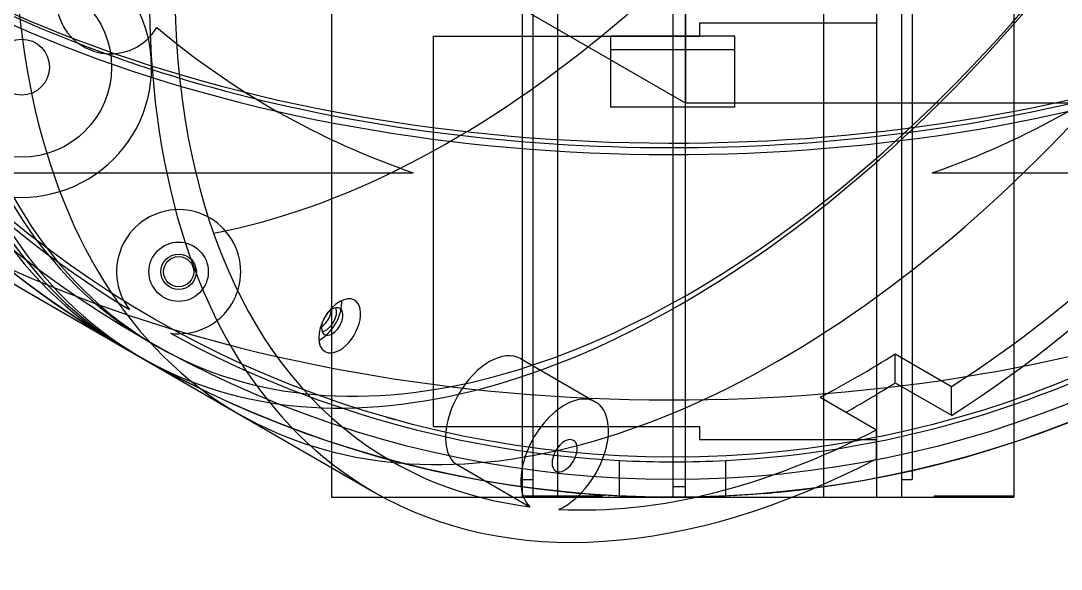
# Model space of a CAD drawing. Header units: millimetres. Extents: x 183.8 to 236.3, y 123.2 to 173.9.
# Drawn here: x 195.68 to 218.53, y 123.17 to 135.21 of the extents above; entities that cross this region are included whole.
import ezdxf

# ---------------------------------------------------------------- set-up
doc = ezdxf.new("R2010")
doc.units = ezdxf.units.MM
for name, color, linetype in [('V_08_Drums_Az_Drum_1', 7, 'CONTINUOUS'), ('V_08_Drums_Az_Drum_3', 7, 'CONTINUOUS'), ('V_08_Drums_El_Pod_Cover_L_0', 7, 'CONTINUOUS'), ('V_08_Drums_El_Pod_Cover_L_1', 7, 'CONTINUOUS'), ('V_08_Drums_El_Pod_Cover_L_2', 7, 'CONTINUOUS'), ('V_08_Drums_El_Pod_Cover_L_3', 7, 'CONTINUOUS'), ('V_08_Drums_El_Pod_Cover_R_0', 7, 'CONTINUOUS'), ('V_08_Drums_El_Pod_Cover_R_1', 7, 'CONTINUOUS'), ('V_08_Drums_El_Pod_Cover_R_2', 7, 'CONTINUOUS'), ('V_08_Drums_El_Pod_Cover_R_3', 7, 'CONTINUOUS'), ('V_08_Drums_El_Pod_Ring_L_0', 7, 'CONTINUOUS'), ('V_08_Drums_El_Pod_Ring_L_1', 7, 'CONTINUOUS'), ('V_08_Drums_El_Pod_Ring_L_2', 7, 'CONTINUOUS'), ('V_08_Drums_El_Pod_Ring_L_3', 7, 'CONTINUOUS'), ('V_08_Drums_El_Pod_Ring_R_0', 7, 'CONTINUOUS'), ('V_08_Drums_El_Pod_Ring_R_1', 7, 'CONTINUOUS'), ('V_08_Drums_El_Pod_Ring_R_2', 7, 'CONTINUOUS'), ('V_08_Drums_El_Pod_Ring_R_3', 7, 'CONTINUOUS'), ('V_08_Drums_Yoke_Plate_1', 7, 'CONTINUOUS'), ('V_08_Drums_Yoke_Plate_3', 7, 'CONTINUOUS')]:
    doc.layers.add(name, color=color, linetype=linetype)

msp = doc.modelspace()

# ---------------------------------------------------------------- linework, layer by layer
at = {"layer": 'V_08_Drums_Az_Drum_1'}
for centre, radius in [((210, 148.5), 23.75), ((210, 148.5), 22.87), ((195.694, 134.194), 1.979), ((195.694, 134.194), 0.616)]:
    msp.add_circle(centre, radius, dxfattribs=at)
for start, end in [(0, -159.1293), (-110.8707, 0)]:
    msp.add_arc((195.694, 134.194), 2.859, start, end, dxfattribs=at)
for points, degree in [([(203.718, 126.509), (203.814, 126.482), (203.896, 126.459)], 2), ([(203.373, 125.693), (203.427, 125.678)], 1), ([(203.373, 125.693), (203.488, 125.66), (203.601, 125.628), (203.665, 125.61)], 3), ([(203.665, 125.61), (203.676, 125.607)], 1), ([(203.896, 125.548), (204.108, 125.492), (204.195, 125.47)], 2), ([(204.262, 125.454), (204.281, 125.449), (204.287, 125.447)], 2), ([(207.635, 124.868), (207.758, 124.856), (207.882, 124.844), (207.965, 124.837)], 3), ([(207.965, 124.837), (207.985, 124.836), (208.001, 124.834)], 2), ([(208.17, 124.821), (208.385, 124.804), (208.498, 124.798)], 2), ([(208.59, 124.792), (208.605, 124.791), (208.611, 124.791)], 2), ([(211.339, 124.788), (211.359, 124.789)], 1), ([(212.011, 124.835), (212.118, 124.844), (212.284, 124.859), (212.45, 124.877)], 3), ([(212.011, 124.835), (212.043, 124.838)], 1), ([(212.066, 124.84), (212.104, 124.843)], 1), ([(212.161, 124.849), (212.199, 124.852)], 1), ([(212.45, 124.877), (212.582, 124.89), (212.709, 124.905)], 2), ([(212.709, 124.905), (212.841, 124.92), (212.953, 124.934)], 2)]:
    msp.add_open_spline(points, degree=degree, dxfattribs=at)
at = {"layer": 'V_08_Drums_Az_Drum_3'}
for centre, major_axis, start_param in [((210, 146.238), (23.75, 0), 3.141593), ((210, 145.986), (23.75, 0), 3.141593), ((210, 140.6), (23.75, 0), 3.141593), ((210, 145.986), (23.486, 0), 3.785378)]:
    msp.add_ellipse(centre, major_axis=major_axis, ratio=0.57735, start_param=start_param, end_param=5.497787, dxfattribs=at)
at = {"layer": 'V_08_Drums_El_Pod_Cover_L_0'}
for p, q in [((206.691, 125.139), (206.924, 125.139)), ((206.924, 124.75), (207.469, 124.75))]:
    msp.add_line(p, q, dxfattribs=at)
for points in [[(206.924, 172.25), (206.924, 171.655), (206.924, 169.898), (206.924, 167.068), (206.924, 163.308), (206.924, 158.805), (206.924, 153.785), (206.924, 148.5), (206.924, 143.215), (206.924, 138.195), (206.924, 133.692), (206.924, 129.932), (206.924, 127.102), (206.924, 125.345), (206.924, 124.75)], [(207.469, 172.25), (207.469, 171.655), (207.469, 169.898), (207.469, 167.068), (207.469, 163.308), (207.469, 158.805), (207.469, 153.785), (207.469, 148.5), (207.469, 143.215), (207.469, 138.195), (207.469, 133.692), (207.469, 129.932), (207.469, 127.102), (207.469, 125.345), (207.469, 124.75)], [(206.691, 171.861), (206.691, 171.275), (206.691, 169.547), (206.691, 166.764), (206.691, 163.065), (206.691, 158.636), (206.691, 153.698), (206.691, 148.5), (206.691, 143.302), (206.691, 138.364), (206.691, 133.935), (206.691, 130.236), (206.691, 127.453), (206.691, 125.725), (206.691, 125.139)]]:
    msp.add_open_spline(points, degree=1, dxfattribs=at)
at = {"layer": 'V_08_Drums_El_Pod_Cover_L_1'}
for p, q in [((206.691, 125.139), (206.924, 125.139)), ((206.924, 124.75), (207.469, 124.75))]:
    msp.add_line(p, q, dxfattribs=at)
for points in [[(206.691, 148.5), (206.691, 145.884), (206.691, 143.302), (206.691, 140.784), (206.691, 138.364), (206.691, 136.071), (206.691, 133.935), (206.691, 131.982), (206.691, 130.236), (206.691, 128.72), (206.691, 127.453), (206.691, 126.45), (206.691, 125.725), (206.691, 125.286), (206.691, 125.139)], [(206.924, 148.5), (206.924, 145.841), (206.924, 143.215), (206.924, 140.656), (206.924, 138.195), (206.924, 135.864), (206.924, 133.692), (206.924, 131.706), (206.924, 129.932), (206.924, 128.39), (206.924, 127.102), (206.924, 126.083), (206.924, 125.345), (206.924, 124.899), (206.924, 124.75)], [(207.469, 148.5), (207.469, 145.841), (207.469, 143.215), (207.469, 140.656), (207.469, 138.195), (207.469, 135.864), (207.469, 133.692), (207.469, 131.706), (207.469, 129.932), (207.469, 128.39), (207.469, 127.102), (207.469, 126.083), (207.469, 125.345), (207.469, 124.899), (207.469, 124.75)]]:
    msp.add_open_spline(points, degree=1, dxfattribs=at)
at = {"layer": 'V_08_Drums_El_Pod_Cover_L_2'}
for centre, radius in [((210, 148.5), 23.75), ((199.147, 129.702), 0.331)]:
    msp.add_circle(centre, radius, dxfattribs=at)
at = {"layer": 'V_08_Drums_El_Pod_Cover_L_3'}
msp.add_line((197.932, 128.043), (198.318, 127.821), dxfattribs=at)
for centre, major_axis, start_param, end_param in [((210.193, 148.389), (-11.875, -20.568), 0, 3.141593), ((209.807, 148.611), (-11.875, -20.568), 3.926991, 0), ((210.193, 148.389), (-11.875, -20.568), 3.926991, 0), ((202.382, 128.688), (-0.165, -0.287), 0.424413, 2.71718), ((202.519, 128.61), (-0.165, -0.287), 0, 3.141593), ((202.519, 128.61), (-0.165, -0.287), 3.141593, 3.926991), ((202.519, 128.61), (-0.165, -0.287), 3.926991, 0)]:
    msp.add_ellipse(centre, major_axis=major_axis, ratio=0.57735, start_param=start_param, end_param=end_param, dxfattribs=at)
at = {"layer": 'V_08_Drums_El_Pod_Cover_R_0'}
for p, q in [((210.584, 135.165), (214.477, 135.165)), ((210.584, 135.165), (210.584, 134.873)), ((204.744, 134.873), (210.584, 134.873)), ((204.744, 126.307), (204.744, 134.873)), ((204.744, 126.307), (210.584, 126.307)), ((210.584, 126.307), (210.584, 126.015)), ((210.584, 126.015), (214.477, 126.015)), ((215.023, 125.139), (215.256, 125.139)), ((214.477, 124.75), (215.023, 124.75))]:
    msp.add_line(p, q, dxfattribs=at)
for points in [[(214.477, 172.25), (214.477, 171.655), (214.477, 169.898), (214.477, 167.068), (214.477, 163.308), (214.477, 158.805), (214.477, 153.785), (214.477, 148.5), (214.477, 143.215), (214.477, 138.195), (214.477, 133.692), (214.477, 129.932), (214.477, 127.102), (214.477, 125.345), (214.477, 124.75)], [(215.023, 172.25), (215.023, 171.655), (215.023, 169.898), (215.023, 167.068), (215.023, 163.308), (215.023, 158.805), (215.023, 153.785), (215.023, 148.5), (215.023, 143.215), (215.023, 138.195), (215.023, 133.692), (215.023, 129.932), (215.023, 127.102), (215.023, 125.345), (215.023, 124.75)], [(215.256, 171.861), (215.256, 171.275), (215.256, 169.547), (215.256, 166.764), (215.256, 163.065), (215.256, 158.636), (215.256, 153.698), (215.256, 148.5), (215.256, 143.302), (215.256, 138.364), (215.256, 133.935), (215.256, 130.236), (215.256, 127.453), (215.256, 125.725), (215.256, 125.139)]]:
    msp.add_open_spline(points, degree=1, dxfattribs=at)
at = {"layer": 'V_08_Drums_El_Pod_Cover_R_1'}
for p, q in [((215.023, 125.139), (215.256, 125.139)), ((214.477, 124.75), (215.023, 124.75))]:
    msp.add_line(p, q, dxfattribs=at)
for points in [[(214.477, 148.5), (214.477, 145.841), (214.477, 143.215), (214.477, 140.656), (214.477, 138.195), (214.477, 135.864), (214.477, 133.692), (214.477, 131.706), (214.477, 129.932), (214.477, 128.39), (214.477, 127.102), (214.477, 126.083), (214.477, 125.345), (214.477, 124.899), (214.477, 124.75)], [(215.023, 148.5), (215.023, 145.841), (215.023, 143.215), (215.023, 140.656), (215.023, 138.195), (215.023, 135.864), (215.023, 133.692), (215.023, 131.706), (215.023, 129.932), (215.023, 128.39), (215.023, 127.102), (215.023, 126.083), (215.023, 125.345), (215.023, 124.899), (215.023, 124.75)], [(215.256, 148.5), (215.256, 145.884), (215.256, 143.302), (215.256, 140.784), (215.256, 138.364), (215.256, 136.071), (215.256, 133.935), (215.256, 131.982), (215.256, 130.236), (215.256, 128.72), (215.256, 127.453), (215.256, 126.45), (215.256, 125.725), (215.256, 125.286), (215.256, 125.139)]]:
    msp.add_open_spline(points, degree=1, dxfattribs=at)
at = {"layer": 'V_08_Drums_El_Pod_Cover_R_2'}
for p, q in [((211.363, 134.873), (208.637, 134.873)), ((208.637, 133.316), (208.637, 134.873)), ((211.363, 133.316), (211.363, 134.873)), ((208.637, 134.581), (211.363, 134.581)), ((211.363, 133.316), (208.637, 133.316))]:
    msp.add_line(p, q, dxfattribs=at)
for centre, radius in [((210, 148.5), 23.75), ((210, 148.5), 23.361), ((199.147, 129.702), 0.652), ((199.147, 129.702), 0.331)]:
    msp.add_circle(centre, radius, dxfattribs=at)
at = {"layer": 'V_08_Drums_El_Pod_Cover_R_3'}
for p, q in [((197.932, 128.043), (198.318, 127.821)), ((198.512, 128.158), (198.678, 128.062))]:
    msp.add_line(p, q, dxfattribs=at)
for centre, major_axis, start_param, end_param in [((210.193, 148.389), (-11.875, -20.568), 0, 3.141593), ((210.358, 148.293), (-11.68, -20.231), 0, 3.141593), ((209.807, 148.611), (-11.875, -20.568), 3.926991, 0), ((210.193, 148.389), (-11.875, -20.568), 3.926991, 0), ((210.193, 148.389), (-11.68, -20.231), 3.926991, 0), ((210.358, 148.293), (-11.68, -20.231), 3.926991, 0), ((202.684, 128.514), (0.326, 0.565), 0, -3.141593), ((202.269, 128.753), (0.326, 0.565), -2.356194, -0.68845), ((202.269, 128.753), (0.165, 0.287), -2.356194, -0.742688), ((202.684, 128.514), (0.326, 0.565), -2.356194, 0), ((202.269, 128.753), (0.165, 0.287), -2.398905, -2.356194), ((202.269, 128.753), (0.326, 0.565), -2.453143, -2.356194), ((202.684, 128.514), (0.326, 0.565), -3.141593, -2.356194)]:
    msp.add_ellipse(centre, major_axis=major_axis, ratio=0.57735, start_param=start_param, end_param=end_param, dxfattribs=at)
at = {"layer": 'V_08_Drums_El_Pod_Ring_L_0'}
for p, q in [((206.691, 124.779), (208.443, 124.779)), ((210, 124.984), (210.273, 124.984)), ((208.443, 124.75), (210, 124.75)), ((210.273, 124.75), (213.309, 124.75))]:
    msp.add_line(p, q, dxfattribs=at)
for points, degree in [([(206.691, 172.25), (206.691, 171.673), (206.691, 169.97), (206.691, 167.224), (206.691, 163.567), (206.691, 159.179), (206.691, 154.272), (206.691, 149.084), (206.691, 143.868), (206.691, 138.877), (206.691, 134.354), (206.691, 130.518), (206.691, 127.555), (206.691, 125.611), (206.691, 124.779)], 1), ([(210, 172.25), (210, 171.655), (210, 169.898), (210, 167.068), (210, 163.308), (210, 158.805), (210, 153.785), (210, 148.5), (210, 143.215), (210, 138.195), (210, 133.692), (210, 129.932), (210, 127.102), (210, 125.345), (210, 124.75)], 1), ([(210.273, 172.25), (210.273, 171.655), (210.273, 169.898), (210.273, 167.068), (210.273, 163.308), (210.273, 158.805), (210.273, 153.785), (210.273, 148.5), (210.273, 143.215), (210.273, 138.195), (210.273, 133.692), (210.273, 129.932), (210.273, 127.102), (210.273, 125.345), (210.273, 124.75)], 1), ([(213.309, 172.25), (213.309, 171.655), (213.309, 169.898), (213.309, 167.068), (213.309, 163.308), (213.309, 158.805), (213.309, 153.785), (213.309, 148.5), (213.309, 143.215), (213.309, 138.195), (213.309, 133.692), (213.309, 129.932), (213.309, 127.102), (213.309, 125.345), (213.309, 124.75)], 1), ([(208.443, 124.779), (208.443, 124.75), (208.443, 124.75)], 2)]:
    msp.add_open_spline(points, degree=degree, dxfattribs=at)
at = {"layer": 'V_08_Drums_El_Pod_Ring_L_1'}
for p, q in [((210, 124.984), (210.273, 124.984)), ((206.691, 124.75), (210, 124.75)), ((210.273, 124.75), (213.309, 124.75))]:
    msp.add_line(p, q, dxfattribs=at)
for points in [[(206.691, 148.5), (206.691, 145.841), (206.691, 143.215), (206.691, 140.656), (206.691, 138.195), (206.691, 135.864), (206.691, 133.692), (206.691, 131.706), (206.691, 129.932), (206.691, 128.39), (206.691, 127.102), (206.691, 126.083), (206.691, 125.345), (206.691, 124.899), (206.691, 124.75)], [(210, 148.5), (210, 145.841), (210, 143.215), (210, 140.656), (210, 138.195), (210, 135.864), (210, 133.692), (210, 131.706), (210, 129.932), (210, 128.39), (210, 127.102), (210, 126.083), (210, 125.345), (210, 124.899), (210, 124.75)], [(210.273, 148.5), (210.273, 145.841), (210.273, 143.215), (210.273, 140.656), (210.273, 138.195), (210.273, 135.864), (210.273, 133.692), (210.273, 131.706), (210.273, 129.932), (210.273, 128.39), (210.273, 127.102), (210.273, 126.083), (210.273, 125.345), (210.273, 124.899), (210.273, 124.75)], [(213.309, 148.5), (213.309, 145.841), (213.309, 143.215), (213.309, 140.656), (213.309, 138.195), (213.309, 135.864), (213.309, 133.692), (213.309, 131.706), (213.309, 129.932), (213.309, 128.39), (213.309, 127.102), (213.309, 126.083), (213.309, 125.345), (213.309, 124.899), (213.309, 124.75)]]:
    msp.add_open_spline(points, degree=1, dxfattribs=at)
at = {"layer": 'V_08_Drums_El_Pod_Ring_L_2'}
msp.add_circle((210, 148.5), 23.75, dxfattribs=at)
at = {"layer": 'V_08_Drums_El_Pod_Ring_L_3'}
for p, q in [((195.785, 129.283), (198.125, 127.932)), ((198.318, 127.821), (200.465, 126.581))]:
    msp.add_line(p, q, dxfattribs=at)
for centre, start_param, end_param in [((207.66, 149.851), 3.926991, 0), ((210, 148.5), 3.926991, 0), ((210.193, 148.389), 3.926991, 0), ((212.34, 147.149), 0, 3.141593), ((212.34, 147.149), 3.926991, 0), ((210, 148.5), 0, 0.008114)]:
    msp.add_ellipse(centre, major_axis=(-11.875, -20.568), ratio=0.57735, start_param=start_param, end_param=end_param, dxfattribs=at)
at = {"layer": 'V_08_Drums_El_Pod_Ring_R_0'}
for p, q in [((210, 124.984), (210.273, 124.984)), ((215.743, 124.779), (217.495, 124.779)), ((202.505, 124.75), (210, 124.75)), ((210.273, 124.75), (215.743, 124.75))]:
    msp.add_line(p, q, dxfattribs=at)
for points, degree in [([(202.505, 172.25), (202.505, 171.655), (202.505, 169.898), (202.505, 167.068), (202.505, 163.308), (202.505, 158.805), (202.505, 153.785), (202.505, 148.5), (202.505, 143.215), (202.505, 138.195), (202.505, 133.692), (202.505, 129.932), (202.505, 127.102), (202.505, 125.345), (202.505, 124.75)], 1), ([(210, 172.25), (210, 171.655), (210, 169.898), (210, 167.068), (210, 163.308), (210, 158.805), (210, 153.785), (210, 148.5), (210, 143.215), (210, 138.195), (210, 133.692), (210, 129.932), (210, 127.102), (210, 125.345), (210, 124.75)], 1), ([(210.273, 172.25), (210.273, 171.655), (210.273, 169.898), (210.273, 167.068), (210.273, 163.308), (210.273, 158.805), (210.273, 153.785), (210.273, 148.5), (210.273, 143.215), (210.273, 138.195), (210.273, 133.692), (210.273, 129.932), (210.273, 127.102), (210.273, 125.345), (210.273, 124.75)], 1), ([(217.495, 172.25), (217.495, 171.673), (217.495, 169.97), (217.495, 167.224), (217.495, 163.567), (217.495, 159.179), (217.495, 154.272), (217.495, 149.084), (217.495, 143.868), (217.495, 138.877), (217.495, 134.354), (217.495, 130.518), (217.495, 127.555), (217.495, 125.611), (217.495, 124.779)], 1), ([(215.743, 124.779), (215.743, 124.75), (215.743, 124.75)], 2)]:
    msp.add_open_spline(points, degree=degree, dxfattribs=at)
at = {"layer": 'V_08_Drums_El_Pod_Ring_R_1'}
for p, q in [((210, 124.984), (210.273, 124.984)), ((202.505, 124.75), (210, 124.75)), ((210.273, 124.75), (217.495, 124.75))]:
    msp.add_line(p, q, dxfattribs=at)
for points in [[(202.505, 148.5), (202.505, 145.841), (202.505, 143.215), (202.505, 140.656), (202.505, 138.195), (202.505, 135.864), (202.505, 133.692), (202.505, 131.706), (202.505, 129.932), (202.505, 128.39), (202.505, 127.102), (202.505, 126.083), (202.505, 125.345), (202.505, 124.899), (202.505, 124.75)], [(210, 148.5), (210, 145.841), (210, 143.215), (210, 140.656), (210, 138.195), (210, 135.864), (210, 133.692), (210, 131.706), (210, 129.932), (210, 128.39), (210, 127.102), (210, 126.083), (210, 125.345), (210, 124.899), (210, 124.75)], [(210.273, 148.5), (210.273, 145.841), (210.273, 143.215), (210.273, 140.656), (210.273, 138.195), (210.273, 135.864), (210.273, 133.692), (210.273, 131.706), (210.273, 129.932), (210.273, 128.39), (210.273, 127.102), (210.273, 126.083), (210.273, 125.345), (210.273, 124.899), (210.273, 124.75)], [(217.495, 148.5), (217.495, 145.841), (217.495, 143.215), (217.495, 140.656), (217.495, 138.195), (217.495, 135.864), (217.495, 133.692), (217.495, 131.706), (217.495, 129.932), (217.495, 128.39), (217.495, 127.102), (217.495, 126.083), (217.495, 125.345), (217.495, 124.899), (217.495, 124.75)]]:
    msp.add_open_spline(points, degree=1, dxfattribs=at)
at = {"layer": 'V_08_Drums_El_Pod_Ring_R_2'}
for p, q in [((208.832, 124.779), (208.832, 125.558)), ((211.168, 124.779), (211.168, 125.558))]:
    msp.add_line(p, q, dxfattribs=at)
msp.add_circle((199.147, 129.702), 0.389, dxfattribs=at)
for centre, radius, start, end in [((210, 148.5), 23.75, 90, -92.819), ((210, 148.5), 23.75, -87.181, 90), ((210, 148.5), 22.971, -178.7022, -121.2978), ((210, 148.5), 22.971, -178.7022, -121.2978), ((199.147, 129.702), 1.363, 90, -142.4449), ((199.147, 129.702), 1.363, -97.5551, 90), ((210, 148.5), 22.971, -118.7022, -92.9146), ((210, 148.5), 22.971, -87.0854, -61.2978), ((210, 148.5), 22.971, -92.9146, -87.0854), ((210, 148.5), 23.75, -92.819, -87.181)]:
    msp.add_arc(centre, radius, start, end, dxfattribs=at)
at = {"layer": 'V_08_Drums_El_Pod_Ring_R_3'}
for p, q in [((192.825, 130.992), (198.125, 127.932)), ((198.318, 127.821), (203.425, 124.872)), ((206.655, 127.795), (208.307, 126.841)), ((214.887, 127.264), (214.887, 127.901)), ((214.887, 127.901), (216.126, 127.185)), ((214.887, 127.264), (216.126, 126.549)), ((216.126, 126.549), (216.126, 127.185)), ((213.235, 126.947), (214.474, 126.232)), ((214.474, 125.595), (214.474, 126.232)), ((205.21, 125.496), (206.862, 124.542))]:
    msp.add_line(p, q, dxfattribs=at)
for centre, major_axis, start_param, end_param in [((204.7, 151.56), (-11.875, -20.568), 3.926991, 0), ((210, 148.5), (-11.875, -20.568), 3.926991, 0), ((210.193, 148.389), (-11.875, -20.568), 3.926991, 0), ((215.3, 145.44), (-11.875, -20.568), 0.834598, 3.141593), ((215.3, 145.44), (-11.875, -20.568), 3.926991, 0), ((205.113, 151.321), (-11.486, -19.894), 0.459433, 2.593262), ((215.3, 145.44), (-11.486, -19.894), 5.520438, 0), ((215.3, 145.44), (-11.486, -19.894), 0.836268, 1.286346), ((210, 148.5), (-11.875, -20.568), 0, 0.008114), ((205.974, 126.615), (-0.681, -1.18), 3.141593, 3.926991), ((214.061, 146.156), (-11.486, -19.894), 0.734529, 0.836268), ((205.974, 126.615), (-0.681, -1.18), 3.926991, 6.153248), ((214.061, 146.156), (-11.875, -20.568), 0.770139, 0.834598), ((207.625, 125.661), (-0.681, -1.18), 0.653536, 3.141593), ((207.625, 125.661), (-0.681, -1.18), 3.141593, 3.926991), ((207.625, 125.661), (-0.681, -1.18), 3.926991, 6.153248), ((215.3, 145.44), (-11.486, -19.894), 0.28445, 0.734529), ((207.625, 125.661), (0.195, 0.337), 0, -3.141593), ((207.625, 125.661), (0.195, 0.337), -2.356194, 0), ((215.3, 145.44), (-11.875, -20.568), 0, 0.736198), ((215.3, 145.44), (-11.486, -19.894), 0, 0.239149), ((207.625, 125.661), (0.195, 0.337), -3.141593, -2.356194)]:
    msp.add_ellipse(centre, major_axis=major_axis, ratio=0.57735, start_param=start_param, end_param=end_param, dxfattribs=at)
at = {"layer": 'V_08_Drums_Yoke_Plate_1'}
for p, q in [((192.968, 131.875), (204.3, 131.875)), ((215.7, 131.875), (227.032, 131.875))]:
    msp.add_line(p, q, dxfattribs=at)
for centre, radius, start, end in [((197.65, 135.675), 1.188, 123.0526, -30.8907), ((210, 148.5), 17.575, -130.1447, -108.9246), ((210, 148.5), 17.575, -71.0754, -49.8553)]:
    msp.add_arc(centre, radius, start, end, dxfattribs=at)
at = {"layer": 'V_08_Drums_Yoke_Plate_3'}
for p, q in [((202.275, 138.028), (210.288, 133.402)), ((210.288, 133.402), (210.288, 136.117)), ((219.788, 133.402), (210.288, 133.402))]:
    msp.add_line(p, q, dxfattribs=at)

doc.saveas('drawing.dxf')
